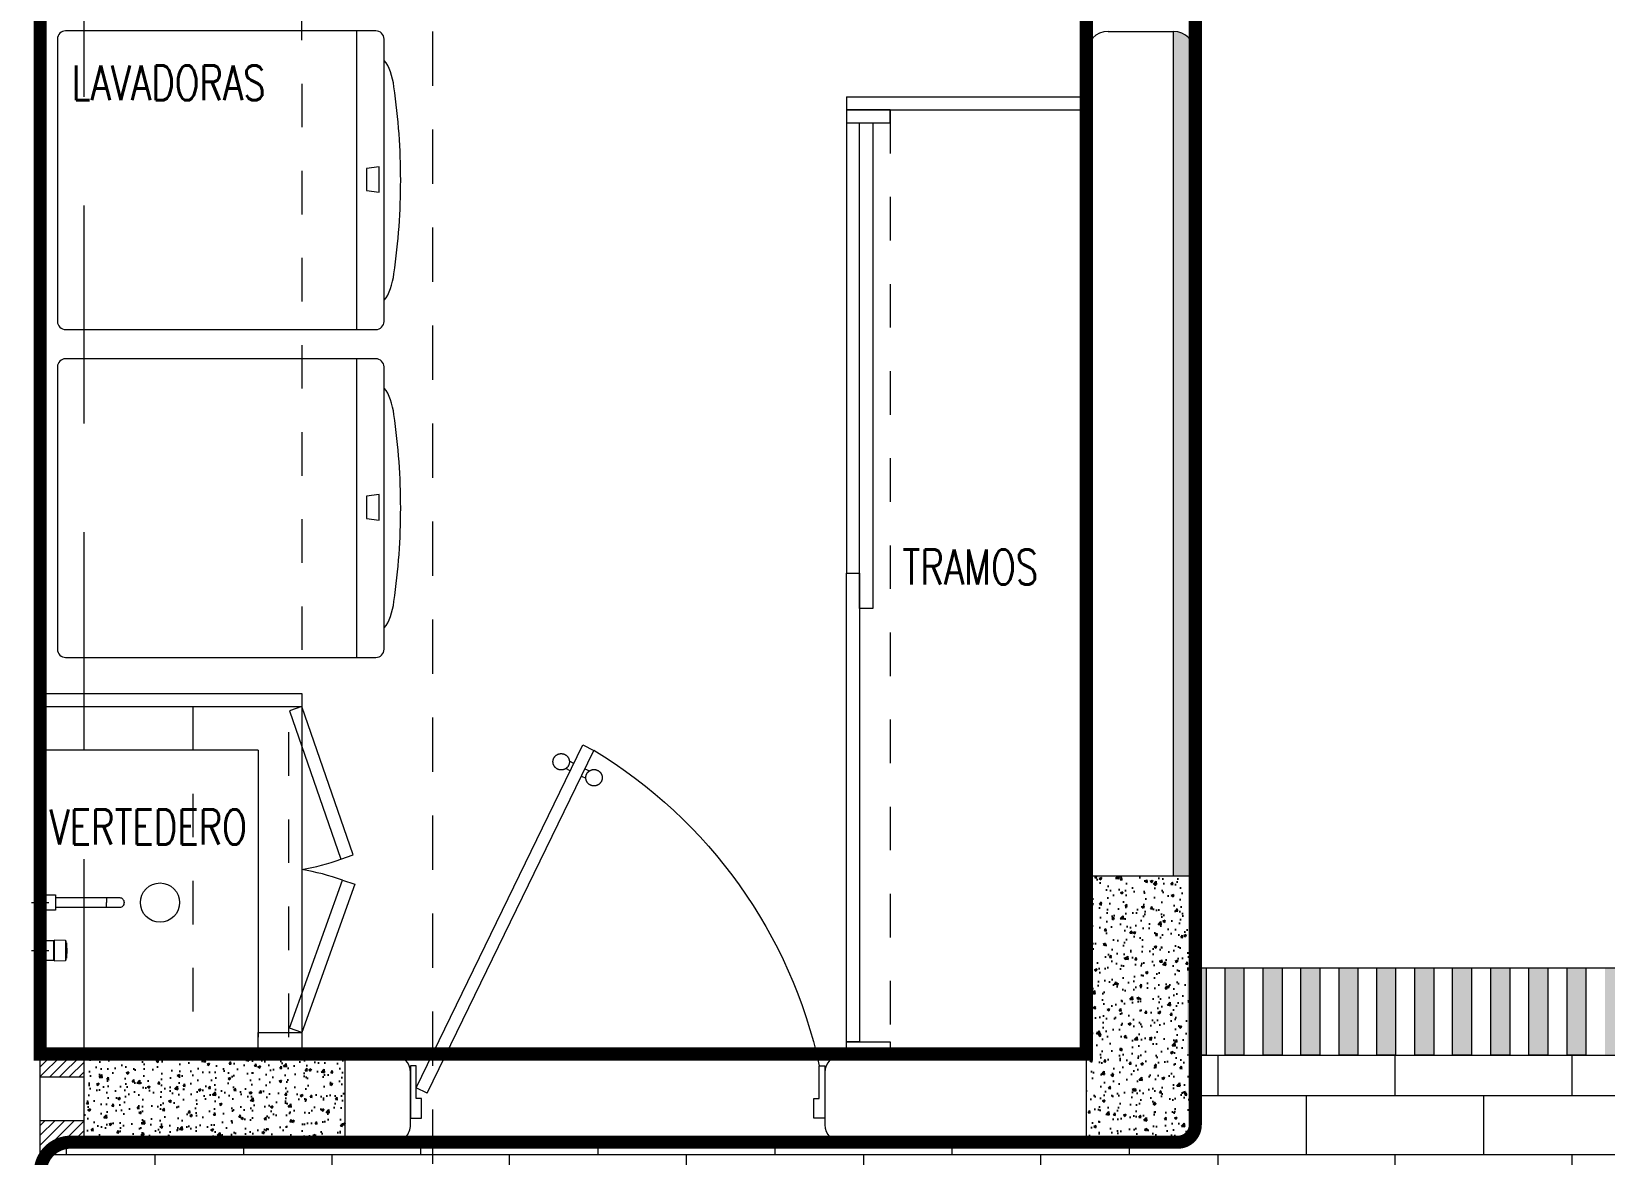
# Model space of a CAD drawing. Header units: metres. Extents: x 14 to 11050, y -346 to 476.
# Drawn here: x 127.347 to 130.956, y -213.86 to -211.281 of the extents above; entities that cross this region are included whole.
import ezdxf

# ---------------------------------------------------------------- set-up
doc = ezdxf.new("R2010")
doc.units = ezdxf.units.M
for name, pattern in [('0', [0]), ('CENTER2', [28.575, 19.05, -3.175, 3.175, -3.175]), ('DASHED', [0.75, 0.5, -0.25]), ('HIDDEN2', [0.1875, 0.125, -0.0625])]:
    doc.linetypes.add(name, pattern=pattern)
doc.layers.get('0').update_dxf_attribs({"color": 250, "linetype": '0', "lineweight": 20})
for name, color, linetype, lineweight in [('A-DOOR', 35, 'Continuous', 5), ('A-WALL', 250, 'Continuous', 20), ('baños', 140, 'Continuous', 0), ('Columnas', 7, 'Continuous', 18), ('MOB FIJOS', 251, 'Continuous', 0), ('MOBILIARIOS', 252, 'Continuous', 0), ('piso', 253, 'Continuous', 0), ('PLF 01', 252, 'Continuous', 9), ('PROYECCION', 9, 'DASHED', 0), ('textos', 7, 'Continuous', 0)]:
    doc.layers.add(name, color=color, linetype=linetype, lineweight=lineweight)
doc.layers.add('HATCH', color=8, linetype='Continuous')
doc.layers.add('hatch piso', color=253, linetype='Continuous', lineweight=0, transparency=0.7)
doc.layers.add('RELLENO SECCION', color=8, linetype='Continuous', lineweight=0, transparency=0.4)
doc.layers.add('REVESTIMIENTO EXTERIOR', color=7, linetype='Continuous', lineweight=5, true_color=0xffdebd)
doc.layers.add('Techos 1', color=7, linetype='HIDDEN2', lineweight=9, true_color=0x42391a)
doc.styles.add('Arch-Dim', font='romans.shx', dxfattribs={"width": 0.75})
doc.styles.get("Standard").update_dxf_attribs({"font": 'arial.ttf', "height": 0.1875})

# ---------------------------------------------------------------- blocks, each defined once
blk = doc.blocks.new('puerta 1.00')
at = {"layer": 'A-DOOR'}
for p, q in [((-0.15, -0.0125), (-0.9369, -0.3949)), ((-0.1376, -0.038), (-0.15, -0.0125)), ((-0.1376, -0.038), (-0.9245, -0.4204)), ((-0.8777, -0.3661), (-0.8826, -0.3559)), ((-0.9369, -0.3949), (-0.9245, -0.4204)), ((-0.8946, -0.3743), (-0.8996, -0.3641)), ((-0.8653, -0.3916), (-0.8603, -0.4018)), ((-0.8822, -0.3998), (-0.8772, -0.4101))]:
    blk.add_line(p, q, dxfattribs=at)
for points in [[(-0.08, 0), (-0.08, -0.025), (-0.125, -0.025), (-0.125, -0.0125), (-0.2, -0.0125), (-0.2, 0), (-0.08, 0)], [(-0.08, -0.95), (-0.08, -0.925), (-0.125, -0.925), (-0.125, -0.9375), (-0.2, -0.9375), (-0.2, -0.95), (-0.08, -0.95)]]:
    blk.add_lwpolyline(points, dxfattribs=at)
blk.add_arc((0.0366, 0.1602), 1.1229, 211.1336, 257.8343, dxfattribs=at)
for points in [[(-0.8982, -0.3642), (-0.9033, -0.3642), (-0.912, -0.3591), (-0.917, -0.3504), (-0.917, -0.3403), (-0.912, -0.3316), (-0.9033, -0.3265), (-0.8932, -0.3265), (-0.8844, -0.3316), (-0.8794, -0.3403), (-0.8794, -0.3504), (-0.8844, -0.3591), (-0.8932, -0.3642), (-0.8982, -0.3642)], [(-0.8617, -0.4394), (-0.8667, -0.4394), (-0.8754, -0.4344), (-0.8805, -0.4256), (-0.8805, -0.4156), (-0.8754, -0.4068), (-0.8667, -0.4018), (-0.8566, -0.4018), (-0.8479, -0.4068), (-0.8428, -0.4156), (-0.8428, -0.4257), (-0.8479, -0.4344), (-0.8566, -0.4394), (-0.8617, -0.4394)]]:
    blk.add_open_spline(points, degree=2, dxfattribs=at)
blk = doc.blocks.new('bn29-51')
at = {"linetype": 'Continuous'}
for p, q in [((-0.1425, 0), (-0.0775, 0)), ((-0.1425, 0), (-0.1425, -0.0081)), ((-0.0775, -0.0081), (-0.0775, 0)), ((0.0325, 0), (-0.0325, 0)), ((-0.0325, 0), (-0.0325, -0.0081)), ((0.0325, -0.0081), (0.0325, 0)), ((-0.142, -0.0086), (-0.078, -0.0086)), ((-0.1275, -0.0086), (-0.1275, -0.035)), ((-0.1275, -0.035), (-0.0925, -0.035)), ((-0.1215, -0.035), (-0.1215, -0.152)), ((-0.0985, -0.152), (-0.0985, -0.035)), ((-0.0925, -0.035), (-0.0925, -0.0086)), ((-0.032, -0.0086), (0.032, -0.0086)), ((-0.0242, -0.0335), (-0.024, -0.0579)), ((0.024, -0.0333), (-0.024, -0.0333)), ((-0.0232, -0.0086), (-0.023, -0.0305)), ((-0.0226, -0.031), (-0.0226, -0.0322)), ((-0.0225, -0.031), (0.0225, -0.031)), ((0.0226, -0.0322), (0.0226, -0.031)), ((0.023, -0.0305), (0.0232, -0.0086)), ((0.024, -0.0579), (0.0242, -0.0335)), ((0.0242, -0.0335), (0.0242, -0.0335)), ((-0.0175, -0.0587), (-0.0175, -0.06)), ((-0.017, -0.0605), (0.017, -0.0605)), ((-0.0071, -0.061), (-0.0071, -0.0605)), ((-0.0071, -0.061), (-0.0071, -0.0605)), ((-0.0071, -0.061), (-0.0071, -0.0605)), ((-0.0071, -0.061), (-0.0071, -0.0605)), ((-0.0071, -0.061), (-0.0071, -0.0605)), ((-0.0071, -0.061), (-0.0071, -0.0605)), ((-0.007, -0.061), (-0.0071, -0.061)), ((-0.0071, -0.061), (-0.0071, -0.061)), ((-0.0071, -0.061), (-0.0071, -0.061)), ((-0.0071, -0.061), (-0.0071, -0.061)), ((-0.0071, -0.061), (-0.0071, -0.061)), ((-0.0071, -0.061), (-0.0071, -0.061)), ((-0.007, -0.061), (-0.007, -0.0605)), ((-0.007, -0.061), (-0.007, -0.0605)), ((-0.007, -0.061), (-0.007, -0.0605)), ((-0.0069, -0.061), (-0.007, -0.061)), ((-0.007, -0.061), (-0.007, -0.061)), ((-0.007, -0.061), (-0.007, -0.061)), ((-0.0069, -0.061), (-0.0069, -0.0605)), ((-0.0069, -0.061), (-0.0069, -0.0605)), ((-0.0068, -0.061), (-0.0069, -0.061)), ((-0.0069, -0.061), (-0.0069, -0.061)), ((-0.0068, -0.061), (-0.0068, -0.0605)), ((-0.0068, -0.061), (-0.0068, -0.0605)), ((-0.0067, -0.061), (-0.0068, -0.061)), ((-0.0068, -0.061), (-0.0068, -0.061)), ((-0.0067, -0.061), (-0.0067, -0.0605)), ((-0.0067, -0.061), (-0.0067, -0.0605)), ((-0.0067, -0.061), (-0.0067, -0.0605)), ((-0.0066, -0.061), (-0.0067, -0.061)), ((-0.0067, -0.061), (-0.0067, -0.061)), ((-0.0067, -0.061), (-0.0067, -0.061)), ((-0.0066, -0.061), (-0.0066, -0.0605)), ((-0.0066, -0.061), (-0.0066, -0.0605)), ((-0.0065, -0.061), (-0.0066, -0.061)), ((-0.0066, -0.061), (-0.0066, -0.061)), ((-0.0065, -0.061), (-0.0065, -0.0605)), ((-0.0064, -0.061), (-0.0065, -0.061)), ((-0.0064, -0.061), (-0.0064, -0.0605)), ((-0.0063, -0.061), (-0.0064, -0.061)), ((-0.0063, -0.061), (-0.0063, -0.0605)), ((-0.0063, -0.061), (-0.0063, -0.0605)), ((-0.0062, -0.061), (-0.0063, -0.061)), ((-0.0063, -0.061), (-0.0063, -0.061)), ((-0.0062, -0.061), (-0.0062, -0.0605)), ((-0.0061, -0.061), (-0.0062, -0.061)), ((-0.0061, -0.061), (-0.0061, -0.0605)), ((-0.006, -0.061), (-0.0061, -0.061)), ((-0.006, -0.061), (-0.006, -0.0605)), ((-0.0058, -0.061), (-0.006, -0.061)), ((-0.0058, -0.061), (-0.0058, -0.0605)), ((-0.0057, -0.061), (-0.0058, -0.061)), ((-0.0057, -0.061), (-0.0057, -0.0605)), ((-0.0056, -0.061), (-0.0057, -0.061)), ((-0.0056, -0.061), (-0.0056, -0.0605)), ((-0.0055, -0.061), (-0.0056, -0.061)), ((-0.0055, -0.0605), (-0.0055, -0.061)), ((-0.0052, -0.061), (-0.0055, -0.061)), ((-0.0052, -0.061), (-0.0051, -0.061)), ((-0.0051, -0.0605), (-0.0051, -0.061)), ((-0.0051, -0.061), (-0.0051, -0.061)), ((-0.0051, -0.061), (-0.0034, -0.061)), ((-0.0034, -0.061), (-0.0034, -0.0605)), ((-0.0034, -0.061), (-0.0016, -0.061)), ((-0.0016, -0.061), (0.0016, -0.061)), ((0.0016, -0.061), (0.0027, -0.061)), ((0.0027, -0.061), (0.0027, -0.0605)), ((0.0027, -0.061), (0.0037, -0.061)), ((0.0037, -0.061), (0.0038, -0.061)), ((0.0038, -0.061), (0.0038, -0.0605)), ((0.0038, -0.061), (0.0052, -0.061)), ((0.0055, -0.061), (0.0052, -0.061)), ((0.0055, -0.061), (0.0055, -0.0605)), ((0.0055, -0.061), (0.0067, -0.061)), ((0.0067, -0.061), (0.0067, -0.0605)), ((0.0067, -0.061), (0.0069, -0.061)), ((0.0069, -0.061), (0.0069, -0.0605)), ((0.0175, -0.06), (0.0175, -0.0587)), ((-0.1215, -0.152), (-0.11, -0.152)), ((-0.1215, -0.152), (-0.1215, -0.1788)), ((-0.1215, -0.1788), (-0.1215, -0.1825)), ((-0.0985, -0.152), (-0.11, -0.152)), ((-0.0985, -0.1788), (-0.0985, -0.152)), ((-0.0985, -0.1825), (-0.0985, -0.1788))]:
    blk.add_line(p, q, dxfattribs=at)
at = {"linetype": 'CENTER2'}
for p, q in [((-0.09, 0), (-0.13, 0)), ((-0.11, 0.02), (-0.11, -0.02)), ((0.02, 0), (-0.02, 0)), ((0, 0.02), (0, -0.02))]:
    blk.add_line(p, q, dxfattribs=at)
at = {"linetype": 'Continuous'}
for centre, radius, start, end in [((-0.142, -0.0081), 0.0005, 180, 270), ((-0.078, -0.0081), 0.0005, 270, 0), ((-0.032, -0.0081), 0.0005, 180, 270), ((-0.024, -0.0335), 0.0002, 89.9603, 180.7921), ((-0.0225, -0.0305), 0.0005, 180.5, 253.0499), ((-0.0221, -0.0322), 0.0005, 180.5, 205.8892), ((0, -0.0214), 0.0251, 205.8892, 208.3369), ((0, -0.0214), 0.0251, 331.6671, 334.1108), ((0.0225, -0.0305), 0.0005, 286.9501, 359.5), ((0.0221, -0.0322), 0.0005, 334.1108, 359.5), ((0.024, -0.0335), 0.0002, 359.5288, 90.0657), ((0.032, -0.0081), 0.0005, 270, 0), ((-0.017, -0.06), 0.0005, 180.5, 270), ((0.017, -0.06), 0.0005, 270, 359.5)]:
    blk.add_arc(centre, radius, start, end, dxfattribs=at)
for points, knots in [([(-0.024, -0.0579), (-0.024, -0.0579), (-0.0227, -0.0579), (-0.0174, -0.0579), (-0.0094, -0.0579), (-0.0031, -0.0579), (0.0018, -0.0579), (0.0054, -0.0579), (0.0113, -0.0579), (0.0176, -0.0579), (0.0226, -0.0579), (0.024, -0.0579), (0.024, -0.0579)], [0.2206625, 0.2206625, 0.2206625, 0.2206625, 0.2830677, 0.3454723, 0.4077886, 0.4703297, 0.470399, 0.5062925, 0.5420964, 0.5956479, 0.6553983, 0.7204072, 0.7204072, 0.7204072, 0.7204072]), ([(-0.024, -0.0579), (-0.024, -0.0579), (-0.024, -0.058), (-0.0239, -0.0581), (-0.0239, -0.0582), (-0.0238, -0.0583), (-0.0237, -0.0583), (-0.0236, -0.0584), (-0.0235, -0.0584)], [0, 0, 0, 0, 0.239285, 0.369927, 0.500175, 0.630368, 0.760882, 1, 1, 1, 1]), ([(0.0235, -0.0584), (0.0236, -0.0584), (0.0237, -0.0583), (0.0238, -0.0583), (0.0239, -0.0582), (0.0239, -0.0581), (0.024, -0.058), (0.024, -0.0579), (0.024, -0.0579)], [0, 0, 0, 0, 0.239117, 0.369631, 0.499824, 0.630072, 0.760714, 1, 1, 1, 1])]:
    blk.add_open_spline(points, degree=3, knots=knots, dxfattribs=at)
for points in [[(-0.0235, -0.0584), (-0.0214, -0.0585), (-0.0194, -0.0587), (-0.0175, -0.0588)], [(0.0175, -0.0588), (0.0194, -0.0587), (0.0214, -0.0585), (0.0235, -0.0584)], [(-0.1215, -0.1825), (-0.1215, -0.1851), (-0.119, -0.1903), (-0.113, -0.1925), (-0.11, -0.1925)], [(-0.11, -0.1925), (-0.107, -0.1925), (-0.101, -0.1903), (-0.0985, -0.1851), (-0.0985, -0.1825)]]:
    blk.add_open_spline(points, degree=3, dxfattribs=at)
blk = doc.blocks.new('PL BASE 1N NASAS 09')
at = {"layer": 'A-DOOR'}
h = blk.add_hatch(color=256, dxfattribs=at)
h.dxf.hatch_style = 1
h.paths.add_polyline_path([(-108.9454, -53.2497), (-108.9021, -53.2497), (-108.9021, -53.4497), (-108.9454, -53.4497)])
h.paths.add_polyline_path([(-109.0329, -53.2497), (-108.9897, -53.2497), (-108.9897, -53.4497), (-109.0329, -53.4497)])
h.paths.add_polyline_path([(-109.1205, -53.2497), (-109.0772, -53.2497), (-109.0772, -53.4497), (-109.1205, -53.4497)])
h.paths.add_polyline_path([(-109.207, -53.2497), (-109.1637, -53.2497), (-109.1637, -53.4497), (-109.207, -53.4497)])
h.paths.add_polyline_path([(-109.2945, -53.2497), (-109.2512, -53.2497), (-109.2512, -53.4497), (-109.2945, -53.4497)])
h.paths.add_polyline_path([(-109.381, -53.2497), (-109.3378, -53.2497), (-109.3378, -53.4497), (-109.381, -53.4497)])
h.paths.add_polyline_path([(-109.4686, -53.2497), (-109.4253, -53.2497), (-109.4253, -53.4497), (-109.4686, -53.4497)])
h.paths.add_polyline_path([(-109.5551, -53.2497), (-109.5118, -53.2497), (-109.5118, -53.4497), (-109.5551, -53.4497)])
h.paths.add_polyline_path([(-109.6426, -53.2497), (-109.5994, -53.2497), (-109.5994, -53.4497), (-109.6426, -53.4497)])
h.paths.add_polyline_path([(-109.7302, -53.2497), (-109.6869, -53.2497), (-109.6869, -53.4497), (-109.7302, -53.4497)])
h.paths.add_polyline_path([(-109.8177, -53.2497), (-109.7744, -53.2497), (-109.7744, -53.4497), (-109.8177, -53.4497)])
h.paths.add_polyline_path([(-109.9042, -53.2497), (-109.861, -53.2497), (-109.861, -53.4497), (-109.9042, -53.4497)])
h.paths.add_polyline_path([(-109.9918, -53.2497), (-109.9485, -53.2497), (-109.9485, -53.4497), (-109.9918, -53.4497)])
h.paths.add_polyline_path([(-110.0783, -53.2497), (-110.035, -53.2497), (-110.035, -53.4497), (-110.0783, -53.4497)])
h.paths.add_polyline_path([(-110.1658, -53.2497), (-110.1225, -53.2497), (-110.1225, -53.4497), (-110.1658, -53.4497)])
h.paths.add_polyline_path([(-110.2523, -53.2497), (-110.2091, -53.2497), (-110.2091, -53.4497), (-110.2523, -53.4497)])
h.paths.add_polyline_path([(-110.3399, -53.2497), (-110.2966, -53.2497), (-110.2966, -53.4497), (-110.3399, -53.4497)])
h.paths.add_polyline_path([(-110.4058, -53.2497), (-110.3625, -53.2497), (-110.3625, -53.4497), (-110.4058, -53.4497)])
h.paths.add_polyline_path([(-110.4933, -53.2497), (-110.45, -53.2497), (-110.45, -53.4497), (-110.4933, -53.4497)])
h.paths.add_polyline_path([(-110.5798, -53.2497), (-110.5366, -53.2497), (-110.5366, -53.4497), (-110.5798, -53.4497)])
h.paths.add_polyline_path([(-110.6674, -53.2497), (-110.6241, -53.2497), (-110.6241, -53.4497), (-110.6674, -53.4497)])
h.paths.add_polyline_path([(-110.7539, -53.2497), (-110.7106, -53.2497), (-110.7106, -53.4497), (-110.7539, -53.4497)])
h.paths.add_polyline_path([(-110.8414, -53.2497), (-110.7982, -53.2497), (-110.7982, -53.4497), (-110.8414, -53.4497)])
h.paths.add_polyline_path([(-110.9279, -53.2497), (-110.8847, -53.2497), (-110.8847, -53.4497), (-110.9279, -53.4497)])
h.paths.add_polyline_path([(-111.0155, -53.2497), (-110.9722, -53.2497), (-110.9722, -53.4497), (-111.0155, -53.4497)])
h.paths.add_polyline_path([(-111.103, -53.2497), (-111.0597, -53.2497), (-111.0597, -53.4497), (-111.103, -53.4497)])
h.paths.add_polyline_path([(-111.1905, -53.2497), (-111.1473, -53.2497), (-111.1473, -53.4497), (-111.1905, -53.4497)])
h.paths.add_polyline_path([(-111.2771, -53.2497), (-111.2338, -53.2497), (-111.2338, -53.4497), (-111.2771, -53.4497)])
h.paths.add_polyline_path([(-111.3646, -53.2497), (-111.3213, -53.2497), (-111.3213, -53.4497), (-111.3646, -53.4497)])
h.paths.add_polyline_path([(-111.4511, -53.2497), (-111.4079, -53.2497), (-111.4079, -53.4497), (-111.4511, -53.4497)])
h.paths.add_polyline_path([(-111.5387, -53.2497), (-111.4954, -53.2497), (-111.4954, -53.4497), (-111.5387, -53.4497)])
h.paths.add_polyline_path([(-111.6252, -53.2497), (-111.5819, -53.2497), (-111.5819, -53.4497), (-111.6252, -53.4497)])
h.paths.add_polyline_path([(-111.7127, -53.2497), (-111.6695, -53.2497), (-111.6695, -53.4497), (-111.7127, -53.4497)])
h.paths.add_polyline_path([(-111.7993, -53.2497), (-111.756, -53.2497), (-111.756, -53.4497), (-111.7993, -53.4497)], flags=0)
h.paths.add_polyline_path([(-106.5056, -53.2497), (-106.4623, -53.2497), (-106.4623, -53.4497), (-106.5056, -53.4497)])
h.paths.add_polyline_path([(-106.5921, -53.2497), (-106.5488, -53.2497), (-106.5488, -53.4497), (-106.5921, -53.4497)])
h.paths.add_polyline_path([(-106.6796, -53.2497), (-106.6363, -53.2497), (-106.6363, -53.4497), (-106.6796, -53.4497)])
h.paths.add_polyline_path([(-106.7661, -53.2497), (-106.7229, -53.2497), (-106.7229, -53.4497), (-106.7661, -53.4497)])
h.paths.add_polyline_path([(-106.8537, -53.2497), (-106.8104, -53.2497), (-106.8104, -53.4497), (-106.8537, -53.4497)])
h.paths.add_polyline_path([(-107.0277, -53.2497), (-106.9845, -53.2497), (-106.9845, -53.4497), (-107.0277, -53.4497)])
h.paths.add_polyline_path([(-106.9412, -53.2497), (-106.8979, -53.2497), (-106.8979, -53.4497), (-106.9412, -53.4497)])
h.paths.add_polyline_path([(-107.1153, -53.2497), (-107.072, -53.2497), (-107.072, -53.4497), (-107.1153, -53.4497)])
h.paths.add_polyline_path([(-107.2028, -53.2497), (-107.1595, -53.2497), (-107.1595, -53.4497), (-107.2028, -53.4497)])
h.paths.add_polyline_path([(-107.2893, -53.2497), (-107.2461, -53.2497), (-107.2461, -53.4497), (-107.2893, -53.4497)])
h.paths.add_polyline_path([(-107.3769, -53.2497), (-107.3336, -53.2497), (-107.3336, -53.4497), (-107.3769, -53.4497)])
h.paths.add_polyline_path([(-107.4634, -53.2497), (-107.4201, -53.2497), (-107.4201, -53.4497), (-107.4634, -53.4497)])
h.paths.add_polyline_path([(-107.5509, -53.2497), (-107.5076, -53.2497), (-107.5076, -53.4497), (-107.5509, -53.4497)])
h.paths.add_polyline_path([(-107.6384, -53.2497), (-107.5952, -53.2497), (-107.5952, -53.4497), (-107.6384, -53.4497)])
h.paths.add_polyline_path([(-107.726, -53.2497), (-107.6827, -53.2497), (-107.6827, -53.4497), (-107.726, -53.4497)])
h.paths.add_polyline_path([(-107.8125, -53.2497), (-107.7692, -53.2497), (-107.7692, -53.4497), (-107.8125, -53.4497)])
h.paths.add_polyline_path([(-107.9, -53.2497), (-107.8568, -53.2497), (-107.8568, -53.4497), (-107.9, -53.4497)])
h.paths.add_polyline_path([(-107.9866, -53.2497), (-107.9433, -53.2497), (-107.9433, -53.4497), (-107.9866, -53.4497)])
h.paths.add_polyline_path([(-108.0741, -53.2497), (-108.0308, -53.2497), (-108.0308, -53.4497), (-108.0741, -53.4497)])
h.paths.add_polyline_path([(-108.1606, -53.2497), (-108.1174, -53.2497), (-108.1174, -53.4497), (-108.1606, -53.4497)])
h.paths.add_polyline_path([(-108.2482, -53.2497), (-108.2049, -53.2497), (-108.2049, -53.4497), (-108.2482, -53.4497)])
h.paths.add_polyline_path([(-108.3357, -53.2497), (-108.2924, -53.2497), (-108.2924, -53.4497), (-108.3357, -53.4497)])
h.paths.add_polyline_path([(-108.4232, -53.2497), (-108.3799, -53.2497), (-108.3799, -53.4497), (-108.4232, -53.4497)])
h.paths.add_polyline_path([(-108.5097, -53.2497), (-108.4665, -53.2497), (-108.4665, -53.4497), (-108.5097, -53.4497)])
h.paths.add_polyline_path([(-108.5973, -53.2497), (-108.554, -53.2497), (-108.554, -53.4497), (-108.5973, -53.4497)])
h.paths.add_polyline_path([(-108.6838, -53.2497), (-108.6405, -53.2497), (-108.6405, -53.4497), (-108.6838, -53.4497)])
h.paths.add_polyline_path([(-108.7713, -53.2497), (-108.7281, -53.2497), (-108.7281, -53.4497), (-108.7713, -53.4497)])
h.paths.add_polyline_path([(-108.8579, -53.2497), (-108.8146, -53.2497), (-108.8146, -53.4497), (-108.8579, -53.4497)])
edge = h.paths.add_edge_path()
edge.add_line((-111.756, -53.2497), (-111.756, -53.4497))
edge.add_line((-111.757, -53.4497), (-111.7993, -53.4497))
edge.add_line((-111.7993, -53.4497), (-111.7993, -53.2497))
edge.add_line((-111.7993, -53.2497), (-111.757, -53.2497))
h = blk.add_hatch(color=256, dxfattribs=at)
h.dxf.hatch_style = 1
h.paths.add_polyline_path([(-111.756, -53.2497), (-111.7777, -53.2497), (-111.7777, -53.4497), (-111.756, -53.4497)])
at = {"layer": 'HATCH'}
h = blk.add_hatch(dxfattribs=at)
h.set_pattern_fill('AR-CONC', color=256, scale=0.00032)
h.paths.add_polyline_path([(-112.0311, -53.6388), (-111.7811, -53.6388), (-111.7811, -53.0388), (-112.0311, -53.0388)])
h = blk.add_hatch(dxfattribs=at)
h.set_pattern_fill('AR-CONC', color=256, scale=0.00032)
h.paths.add_polyline_path([(-114.3311, -53.4388), (-114.3311, -53.6388), (-113.7311, -53.6388), (-113.7311, -53.4388)])
at = {"layer": 'PLF 01'}
h = blk.add_hatch(dxfattribs=at)
h.set_pattern_fill('LINE', color=256, scale=0.005, angle=45)
h.paths.add_polyline_path([(-114.3311, -53.4997), (-114.3311, -53.4497), (-114.4311, -53.4497), (-114.4311, -53.4997)])
h.paths.add_polyline_path([(-114.4311, -53.5997), (-114.4311, -53.7197, -0.414214), (-114.3611, -53.6497), (-114.3311, -53.6497), (-114.3311, -53.6388), (-114.3311, -53.5997)])
at = {"layer": 'RELLENO SECCION', "true_color": 0xc7c8ca}
h = blk.add_hatch(color=9, dxfattribs=at)
h.dxf.hatch_style = 1
h.paths.add_polyline_path([(-111.8311, -50.1497), (-111.8211, -50.1497, 0.414214), (-111.7811, -50.1097), (-111.7811, -50.0797), (-111.7811, -49.8388), (-111.8311, -49.8388)])
h.paths.add_polyline_path([(-111.8311, -53.0388), (-111.7811, -53.0388), (-111.7811, -51.1497, 0.414214), (-111.8311, -51.0997)])
at = {"layer": 'A-DOOR'}
for p, q in [((-111.7993, -53.2497), (-111.757, -53.2497)), ((-111.7811, -53.2497), (-106.4311, -53.2497)), ((-111.756, -53.2497), (-111.756, -53.4497)), ((-111.757, -53.4497), (-111.7993, -53.4497)), ((-111.7811, -53.4497), (-106.4311, -53.4497))]:
    blk.add_line(p, q, dxfattribs=at)
for points in [[(-111.7128, -53.2497), (-111.6695, -53.2497), (-111.6695, -53.4497), (-111.7128, -53.4497)], [(-111.6252, -53.2497), (-111.582, -53.2497), (-111.582, -53.4497), (-111.6252, -53.4497)], [(-111.5387, -53.2497), (-111.4954, -53.2497), (-111.4954, -53.4497), (-111.5387, -53.4497)], [(-111.4512, -53.2497), (-111.4079, -53.2497), (-111.4079, -53.4497), (-111.4512, -53.4497)], [(-111.3646, -53.2497), (-111.3214, -53.2497), (-111.3214, -53.4497), (-111.3646, -53.4497)], [(-111.2771, -53.2497), (-111.2338, -53.2497), (-111.2338, -53.4497), (-111.2771, -53.4497)], [(-111.1906, -53.2497), (-111.1473, -53.2497), (-111.1473, -53.4497), (-111.1906, -53.4497)], [(-111.103, -53.2497), (-111.0598, -53.2497), (-111.0598, -53.4497), (-111.103, -53.4497)], [(-111.0155, -53.2497), (-110.9723, -53.2497), (-110.9723, -53.4497), (-111.0155, -53.4497)], [(-110.928, -53.2497), (-110.8847, -53.2497), (-110.8847, -53.4497), (-110.928, -53.4497)]]:
    blk.add_lwpolyline(points, close=True, dxfattribs=at)
at = {"layer": 'A-WALL'}
for p, q in [((-111.9811, -51.0997), (-111.8311, -51.0997)), ((-111.8311, -53.0388), (-111.8311, -51.0997)), ((-112.0311, -53.0388), (-112.0311, -51.1497)), ((-111.7811, -53.6097), (-111.7811, -51.1497)), ((-114.4311, -53.4497), (-114.3311, -53.4497)), ((-114.3311, -53.4497), (-113.6211, -53.4497)), ((-112.5911, -53.4497), (-112.0311, -53.4497)), ((-114.4311, -53.4997), (-114.3311, -53.4997)), ((-112.6311, -53.4897), (-112.6311, -53.6097)), ((-114.4311, -53.5997), (-114.3311, -53.5997)), ((-114.3311, -53.6388), (-114.3311, -53.6497)), ((-112.5911, -53.6497), (-111.8211, -53.6497))]:
    blk.add_line(p, q, dxfattribs=at)
for points in [[(-114.4311, -53.7197), (-114.4311, -49.4997)], [(-114.3611, -53.6497), (-114.3311, -53.6497)]]:
    blk.add_lwpolyline(points, dxfattribs=at)
for points in [[(-114.3311, -53.6497), (-113.6211, -53.6497, 0.414214), (-113.5811, -53.6097), (-113.5811, -53.4897)], [(-114.4311, -53.7197, -0.414214), (-114.3611, -53.6497), (-113.6511, -53.6497)]]:
    blk.add_lwpolyline(points, format="xyb", dxfattribs=at)
for centre, radius, start, end in [((-111.9811, -51.1497), 0.05, 90, 180), ((-111.8311, -51.1497), 0.05, 360, 90), ((-113.6211, -53.4897), 0.04, 0, 90), ((-112.5911, -53.4897), 0.04, 90, 180), ((-112.5911, -53.6097), 0.04, 180, 270), ((-111.8211, -53.6097), 0.04, 270, 360)]:
    blk.add_arc(centre, radius, start, end, dxfattribs=at)
at = {"layer": 'baños'}
blk.add_ellipse((-114.1561, -53.0997), major_axis=(0.0318, -0.0318), ratio=1, start_param=2.356194489560823, end_param=8.639379796740409, dxfattribs=at)
at = {"layer": 'Columnas'}
for points in [[(-112.0311, -53.6388), (-111.7811, -53.6388), (-111.7811, -53.0388), (-112.0311, -53.0388)], [(-114.3311, -53.4388), (-114.3311, -53.6388), (-113.7311, -53.6388), (-113.7311, -53.4388)]]:
    blk.add_lwpolyline(points, close=True, dxfattribs=at)
at = {"layer": 'MOB FIJOS'}
for p, q in [((-112.5811, -51.2497), (-112.0311, -51.2497)), ((-112.5811, -51.2497), (-112.5811, -52.3436)), ((-112.5811, -51.2797), (-112.0311, -51.2797)), ((-114.4311, -52.6197), (-113.8307, -52.6197)), ((-114.4311, -52.6497), (-113.8307, -52.6497)), ((-113.8307, -52.6497), (-113.8307, -53.3979)), ((-113.9311, -52.7497), (-114.4311, -52.7497)), ((-113.9307, -52.7497), (-113.9307, -53.4088))]:
    blk.add_line(p, q, dxfattribs=at)
for points in [[(-112.5811, -51.3097), (-112.4811, -51.3097), (-112.4811, -51.2797), (-112.5811, -51.2797)], [(-112.5211, -52.4244), (-112.5511, -52.4244), (-112.5511, -51.3097), (-112.5211, -51.3097)], [(-112.5511, -53.4197), (-112.5811, -53.4197), (-112.5811, -52.3436), (-112.5511, -52.3436)], [(-113.7414, -53.0001), (-113.713, -52.9903), (-113.8307, -52.6497), (-113.8591, -52.6595)], [(-113.7376, -53.048), (-113.7093, -53.0578), (-113.8307, -53.3979), (-113.8591, -53.3881)], [(-113.9307, -53.3979), (-113.8307, -53.3979), (-113.8307, -53.4388), (-113.9307, -53.4388)], [(-112.5811, -53.4197), (-112.4811, -53.4197), (-112.4811, -53.4497), (-112.5811, -53.4497)]]:
    blk.add_lwpolyline(points, close=True, dxfattribs=at)
for centre, radius, start, end in [((-113.9006, -52.581), 0.4482, 278.9618, 290.7999), ((-113.9349, -53.6163), 0.6016, 70.8569, 80.0265)]:
    blk.add_arc(centre, radius, start, end, dxfattribs=at)
at = {"layer": 'piso', "color": 252, "linetype": 'DASHED', "true_color": 0x939598}
blk.add_line((-114.3311, -49.2497), (-114.3311, -55.2497), dxfattribs=at)
at = {"layer": 'piso'}
for p, q in [((-111.7811, -50.0797), (-111.7811, -51.1497)), ((-113.6211, -53.6497), (-112.5911, -53.6497))]:
    blk.add_line(p, q, dxfattribs=at)
at = {"layer": 'PROYECCION', "color": 252, "linetype": 'DASHED', "ltscale": 0.1}
for p, q in [((-113.8312, -51.0197), (-113.8307, -52.6497)), ((-112.4811, -51.2797), (-112.4811, -53.4497)), ((-114.0811, -52.6497), (-114.0811, -53.4497)), ((-113.8607, -53.4088), (-113.8607, -52.6497))]:
    blk.add_line(p, q, dxfattribs=at)
at = {"layer": 'Techos 1'}
blk.add_line((-113.5311, -47.9497), (-113.5311, -56.1497), dxfattribs=at)
at = {"layer": 'A-DOOR', "xscale": -1, "rotation": 90}
blk.add_blockref('puerta 1.00', (-113.5811, -53.6747), dxfattribs=at)
blk.add_blockref('puerta 1.00', (-113.5811, -53.6747), dxfattribs=at)
at = {"layer": 'baños', "xscale": -1, "rotation": 90}
blk.add_blockref('bn29-51', (-114.4311, -53.2097), dxfattribs=at)
at = {"layer": 'baños', "linetype": 'Continuous'}
for tag, p in [('MODELNUMBER', (-121.6562, -54.8273)), ('TRADENAME', (-121.6562, -54.8273)), ('PRODUCT', (-121.6562, -54.8274)), ('MATERIAL', (-121.6562, -54.8274))]:
    blk.add_attdef(tag, p, '', height=0.0000254, rotation=359.9999, dxfattribs=at)
at = {"layer": 'textos', "char_height": 0.08, "attachment_point": 1, "style": 'Arch-Dim'}
for s, insert, width in [('\\pxt5.9124,29;LAVADORAS', (-114.3588, -51.1777), 26.65337), ('\\pxqc,t5.9124,29;TRAMOS', (-112.6901, -52.2892), 0.785938)]:
    blk.add_mtext(s, dxfattribs=dict(at, insert=insert, width=width))
at = {"layer": 'textos', "lineweight": 13, "insert": (-114.4095, -52.886), "char_height": 0.08, "width": 26.65337, "attachment_point": 1, "style": 'Arch-Dim'}
blk.add_mtext('\\pxt5.9124,29;VERTEDERO', dxfattribs=at)
blk = doc.blocks.new('cl02b-planta')
blk.add_lwpolyline([(1.0729, 0.6704), (0.3871, 0.6704)])
blk.add_lwpolyline([(0.7026, 0.6181), (0.7608, 0.6181), (0.757, 0.6473), (0.7064, 0.6473)], close=True)
for centre, start, end in [((0.4058, 1.3378), 90, 180), ((1.0541, 1.3378), 0, 90), ((0.4058, 0.626), 180, 270), ((1.0541, 0.626), 270, 360)]:
    blk.add_arc(centre, 0.0187, start, end)
for points in [[(0.3871, 1.3378), (0.3871, 1.1005), (0.3871, 0.8633), (0.3871, 0.626)], [(1.0541, 1.3565), (0.838, 1.3565), (0.6219, 1.3565), (0.4058, 1.3565)], [(1.0729, 0.626), (1.0729, 0.8633), (1.0729, 1.1005), (1.0729, 1.3378)], [(0.4058, 0.6072), (0.4221, 0.6072), (0.4385, 0.6072), (0.4549, 0.6072)]]:
    blk.add_open_spline(points, degree=3)
for points, knots in [([(0.4549, 0.6072), (0.6383, 0.6072), (0.8216, 0.6072), (1.005, 0.6072), (1.0214, 0.6072), (1.0378, 0.6072), (1.0541, 0.6072)], [-3.008028, -3.008028, -3.008028, -3.008028, -1.202999, -1.202999, -1.202999, -1.041988, -1.041988, -1.041988, -1.041988]), ([(0.4549, 0.6072), (0.4673, 0.5945), (0.4923, 0.5878), (0.5896, 0.5738), (0.6583, 0.5691), (0.73, 0.5691)], [-2.130599, -2.130599, -2.130599, -2.130599, -1.882644, -1.882644, -1.083277, -1.083277, -1.083277, -1.083277]), ([(0.73, 0.5691), (0.8016, 0.5691), (0.8703, 0.5738), (0.9676, 0.5878), (0.9926, 0.5945), (1.005, 0.6072)], [-1.083277, -1.083277, -1.083277, -1.083277, -0.28391, -0.28391, -0.035954, -0.035954, -0.035954, -0.035954])]:
    blk.add_open_spline(points, degree=3, knots=knots)
blk = doc.blocks.new('PL MUEBLES 1N NASAS 09')
at = {"layer": 'hatch piso'}
h = blk.add_hatch(dxfattribs=at)
h.set_pattern_fill('AR-BRSTD', color=256, scale=0.002)
h.set_pattern_definition([(0, (-12.57728, 39.359), (0, 0.1354836), []), (90, (-12.57728, 39.359), (-0.2032, 0.1354836), [0.1354836, -0.1354836])])
h.paths.add_polyline_path([(47.8305, 32.9536), (47.8305, 34.5536), (50.4805, 34.5536), (50.4805, 34.7536), (55.8305, 34.7536), (55.8291, 32.9536)])
at = {"layer": 'baños'}
blk.add_blockref('PL BASE 1N NASAS 09', (162.2615, 88.2033), dxfattribs=at)
at = {"layer": 'MOBILIARIOS', "rotation": 89.99999999999999}
for p in [(49.2266, 36.032), (49.2266, 35.2793)]:
    blk.add_blockref('cl02b-planta', p, dxfattribs=at)

msp = doc.modelspace()

# ---------------------------------------------------------------- linework, layer by layer
at = {"layer": 'REVESTIMIENTO EXTERIOR', "const_width": 0.03}
for points in [[(130.0171, -213.6312), (130.0171, -209.4712, 0.414214), (129.9771, -209.4312)], [(127.4371, -213.8312), (129.9771, -213.8312, 0.414124), (130.0171, -213.7912), (130.0171, -213.6312)], [(127.3673, -215.4319), (127.3671, -213.9012, -0.414214), (127.4371, -213.8312)]]:
    msp.add_lwpolyline(points, format="xyb", dxfattribs=at)
msp.add_lwpolyline([(129.7671, -209.6295), (127.4171, -209.6312, 0.429442), (127.3671, -209.6812), (127.3671, -213.5588), (127.3671, -213.6288), (129.7671, -213.6288), (129.7671, -213.5588)], format="xyb", close=True, dxfattribs=at)

# ---------------------------------------------------------------- block references
msp.add_blockref('PL MUEBLES 1N NASAS 09', (79.5366, -248.3847))

doc.saveas('drawing.dxf')
